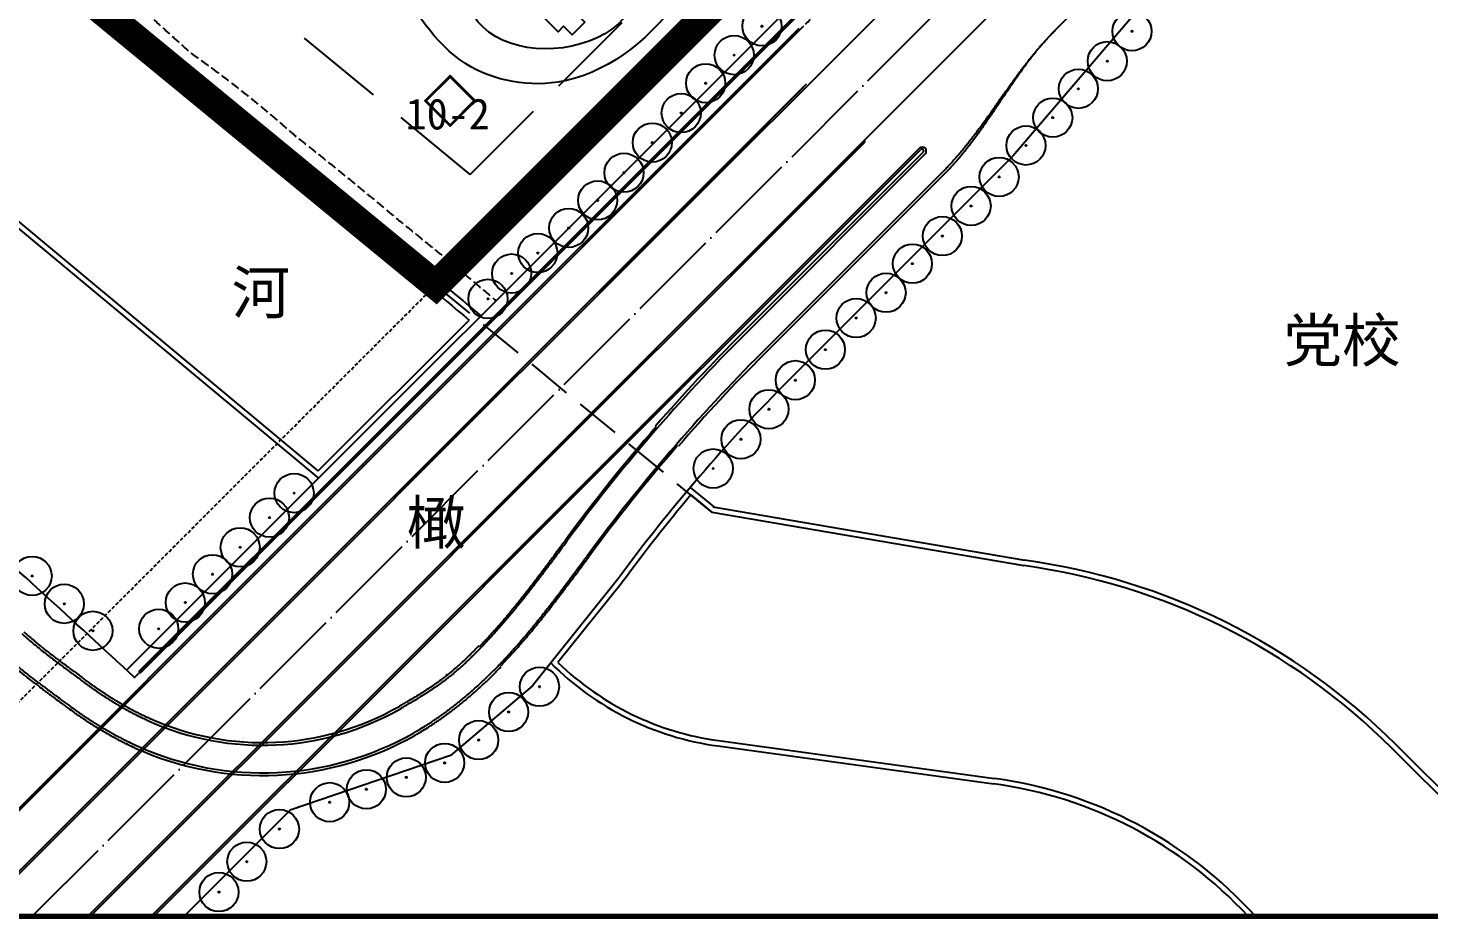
# Model space of a CAD drawing. Extents: x 38883873 to 41204444, y -39183004 to -36939090.
# Drawn here: x 39634625 to 40025792, y -38938004 to -38689187 of the extents above; entities that cross this region are included whole.
import ezdxf
from ezdxf.enums import TextEntityAlignment as Align

# ---------------------------------------------------------------- set-up
doc = ezdxf.new("R2010")
doc.units = 0
doc.header["$LTSCALE"] = 1000
doc.header["$MEASUREMENT"] = 0
for name, pattern in [('CENT', [15, 13, -1, 0, -1]), ('DASH', [0.35, 0.25, -0.1]), ('DASHEDX2', [1.5, 1, -0.5])]:
    doc.linetypes.add(name, pattern=pattern)
for name, color, linetype in [('00禁止开口段', 30, 'CONTINUOUS'), ('A-FACE', 4, 'CONTINUOUS'), ('LH', 104, 'CONTINUOUS'), ('PUB_TEXT', 4, 'CONTINUOUS'), ('PUB_TITLE', 7, 'CONTINUOUS'), ('ROAD-GREENLINE', 3, 'DASHEDX2'), ('TEXT', 7, 'CONTINUOUS'), ('TREE1', 62, 'CONTINUOUS'), ('W', 5, 'CONTINUOUS'), ('人行道', 251, 'CONTINUOUS'), ('现状河道', 151, 'CONTINUOUS'), ('立交', 251, 'CONTINUOUS'), ('立面1', 131, 'CONTINUOUS'), ('立面2', 252, 'CONTINUOUS'), ('等高线', 250, 'DASH'), ('范围', 7, 'CONTINUOUS'), ('道路中心线', 5, 'CENT')]:
    doc.layers.add(name, color=color, linetype=linetype)
doc.styles.add('-黑体', font='SIMHEI.TTF')
doc.styles.add('HRHZ', font='SIMHEI.TTF')

# ---------------------------------------------------------------- blocks, each defined once
blk = doc.blocks.new('sdihi')
at = {"layer": '现状河道', "linetype": 'DASH', "ltscale": 50}
blk.add_lwpolyline([(42110551, -39232996), (41915160, -39072336, -0.3704711), (41908653, -39035113), (42216721, -38517121), (42276586, -38418515, 0.0701513), (42287603, -38392857), (42347712, -38171793), (42390437, -38008618), (42500784, -37614872)], format="xyb", dxfattribs=at)
blk = doc.blocks.new('7')
at = {"layer": 'TREE1', "linetype": 'ByBlock'}
blk.add_circle((0, 0), 3.64, dxfattribs=at)
at = {"layer": 'TREE1', "linetype": 'Continuous', "ltscale": 10}
blk.add_circle((0, 0), 0.121, dxfattribs=at)

msp = doc.modelspace()

# ---------------------------------------------------------------- linework, layer by layer
at = {"layer": '00禁止开口段', "const_width": 1000}
msp.add_lwpolyline([(39665726, -38869152), (39959238, -38575640)], dxfattribs=at)
at = {"layer": 'A-FACE', "linetype": 'Continuous'}
for p, q in [((39664258, -38870620), (39949363, -38585515)), ((39847108, -38787472), (39909608, -38724972)), ((39678235, -38937254), (39707853, -38907636))]:
    msp.add_line(p, q, dxfattribs=at)
at = {"layer": 'A-FACE', "linetype": 'Continuous', "ltscale": 10}
for p, q in [((39988086, -38633060), (39909608, -38724972)), ((39799326, -38843093), (39775455, -38872879)), ((39775455, -38872879), (39752601, -38892340)), ((39752601, -38892340), (39707853, -38907636)), ((39707853, -38907636), (39678235, -38937254))]:
    msp.add_line(p, q, dxfattribs=at)
at = {"layer": 'A-FACE', "linetype": 'Continuous'}
for centre, radius, start, end in [((40190055, -39130419), 485000, 135, 143.67073), ((37055956, -41681627), 3834823, 47.142044, 48.179395)]:
    msp.add_arc(centre, radius, start, end, dxfattribs=at)
at = {"layer": 'PUB_TITLE', "linetype": 'Continuous', "const_width": 1500}
msp.add_lwpolyline([(39010623, -38937254), (40242123, -38937254), (40242123, -37206254), (39010623, -37206254)], close=True, dxfattribs=at)
at = {"layer": 'ROAD-GREENLINE'}
msp.add_line((39572169, -38937254), (40126449, -38382974), dxfattribs=at)
at = {"layer": 'W'}
for p, q in [((39715673, -38812842), (39757778, -38770736)), ((39819721, -38819573), (39825564, -38824378)), ((39825564, -38824378), (39912666, -38839315)), ((39800497, -38844031), (39782589, -38866376)), ((39827403, -38888189), (39904518, -38898759)), ((40062423, -38937254), (40015451, -38890319)), ((39977311, -38937254), (40062423, -38937254))]:
    msp.add_line(p, q, dxfattribs=at)
at = {"layer": 'W', "flags": 128}
for points in [[(39715673, -38812842), (39595182, -38712626), (39574412, -38714839, -0.1744533), (39557242, -38725698), (39531102, -38726066), (39513390, -38725530), (39463475, -38722848), (39399554, -38705665), (39355283, -38687971), (39319867, -38639314), (39299938, -38607899), (39285042, -38588138, 0.0324213), (39259079, -38564286), (39245679, -38552151), (39220680, -38532942), (39184195, -38475696, -0.3130181), (39159628, -38311182, 0.3213973), (39155836, -38288188), (39147088, -38279441)], [(39589734, -38400700, 0.0241201), (39581925, -38406706, 0.0215549), (39568161, -38418622, 0.0836386), (39555073, -38439920, 0.2409596), (39551874, -38466028, -0.2371607), (39540813, -38504052, 0.101445), (39528238, -38517049, 0.032981), (39522509, -38539020, 0.1821492), (39531570, -38567363, 0.0181621), (39563665, -38599784, -0.0169029), (39597511, -38632685, 0.024055), (39639613, -38671481, 0.0034325), (39674267, -38703062, -0.0297192), (39703278, -38726060, -0.0081137), (39731919, -38749420, -0.0063011), (39757778, -38770736)], [(39574898, -38417597, 0.0007729), (39570848, -38421102, 0.1124966), (39557758, -38441310, 0.2470507), (39554775, -38465223, -0.2405855), (39542774, -38506347, 0.1011913), (39530967, -38518352, 0.032115), (39525496, -38539377, 0.1800791), (39533855, -38565414, 0.0181068), (39565701, -38597581, -0.0168873), (39599661, -38630593, 0.0240785), (39641595, -38669227, 0.0034247), (39676137, -38700709, -0.0295002), (39705209, -38723762, -0.0080857), (39733826, -38747103, -0.0066239), (39761055, -38769580)]]:
    msp.add_lwpolyline(points, format="xyb", dxfattribs=at)
at = {"layer": 'W'}
for centre, radius, start, end in [((40190055, -39130419), 483500, 139.99107, 143.67073), ((39888222, -39017647), 180000, 45.0223, 82.19509), ((39838267, -38808930), 80000, 225.89536, 262.19509), ((39888222, -39017647), 120000, 42.06289, 82.19509)]:
    msp.add_arc(centre, radius, start, end, dxfattribs=at)
at = {"layer": '人行道'}
for p, q in [((39662137, -38868499), (39954251, -38576385)), ((39819515, -38817462), (39826517, -38823220)), ((39825818, -38822900), (39912919, -38837836)), ((39827199, -38889675), (39904314, -38900245)), ((40063483, -38936193), (40016512, -38889258))]:
    msp.add_line(p, q, dxfattribs=at)
at = {"layer": '人行道', "flags": 128}
msp.add_lwpolyline([(39715872, -38814958), (39594711, -38714185), (39575195, -38716264, -0.1704676), (39557415, -38727196), (39531090, -38727566), (39513327, -38727028), (39463238, -38724337), (39399079, -38707090), (39354325, -38689203), (39318626, -38640158), (39298703, -38608753), (39283897, -38589112, 0.0323801), (39258104, -38565427), (39244717, -38553304), (39219557, -38533971), (39183005, -38476621, -0.3127547), (39158283, -38310518, 0.3213973), (39154775, -38289249), (39146028, -38280501)], format="xyb", dxfattribs=at)
at = {"layer": '人行道', "color": 250, "linetype": 'DASH', "ltscale": 10, "flags": 128}
msp.add_lwpolyline([(39577309, -38423443, 0.0004587), (39574914, -38425518, 0.1158676), (39563121, -38444133, 0.2633778), (39560560, -38463544, -0.2469897), (39546644, -38510982, 0.1003011), (39536417, -38520991, 0.0302047), (39531473, -38540072, 0.1750799), (39538431, -38561527, 0.0179893), (39569773, -38593174, -0.0168563), (39603960, -38626407, 0.0241261), (39645557, -38664719, 0.0034091), (39679880, -38696006, -0.0290714), (39709070, -38719166, -0.0080303), (39737639, -38742470, -0.0067028), (39765312, -38765323, -0.0062813)], format="xyb", dxfattribs=at)
at = {"layer": '人行道'}
for centre, radius, start, end in [((39888222, -39017647), 181500, 45.0223, 82.19509), ((39838267, -38808930), 81500, 224.93492, 262.19509), ((39888222, -39017647), 118500, 42.72079, 82.19509)]:
    msp.add_arc(centre, radius, start, end, dxfattribs=at)
at = {"layer": '立交'}
for p, q in [((39736978, -38820528), (39967135, -38590370)), ((39736978, -38820528), (39967135, -38590370)), ((39752535, -38836083), (39982691, -38605927)), ((39752535, -38836083), (39982691, -38605927)), ((39921351, -38689894), (39994007, -38617239)), ((39728133, -38810988), (39849933, -38689187)), ((39728487, -38811341), (39850287, -38689541)), ((39736624, -38820174), (39851980, -38704818)), ((39736624, -38820174), (39851134, -38705664)), ((39752889, -38836436), (39868244, -38721082)), ((39752889, -38836436), (39867398, -38721928)), ((39761374, -38844922), (39883521, -38722775)), ((39761728, -38845275), (39883875, -38723129)), ((39834027, -38774391), (39884582, -38723836)), ((39834557, -38774921), (39885112, -38724366)), ((39839507, -38779871), (39890062, -38729316)), ((39840037, -38780401), (39890592, -38729846)), ((39710455, -38828666), (39728133, -38810988)), ((39710809, -38829019), (39728487, -38811341)), ((39727785, -38811336), (39728133, -38810988)), ((39728139, -38811689), (39728487, -38811341)), ((39719294, -38837504), (39736972, -38819827)), ((39719294, -38837504), (39736972, -38819827)), ((39719294, -38837504), (39736972, -38819827)), ((39719294, -38837504), (39736972, -38819827)), ((39719648, -38837858), (39737326, -38820180)), ((39719648, -38837858), (39737326, -38820180)), ((39719648, -38837858), (39737326, -38820180)), ((39719648, -38837858), (39737326, -38820180)), ((39736622, -38820177), (39736972, -38819827)), ((39736622, -38820177), (39736972, -38819827)), ((39736624, -38820174), (39736972, -38819827)), ((39736624, -38820174), (39736972, -38819827)), ((39736624, -38820174), (39736972, -38819827)), ((39736624, -38820174), (39736972, -38819827)), ((39736624, -38820174), (39736972, -38819827)), ((39736624, -38820174), (39736972, -38819827)), ((39736975, -38820530), (39737326, -38820180)), ((39736975, -38820530), (39737326, -38820180)), ((39736978, -38820528), (39737326, -38820180)), ((39736978, -38820528), (39737326, -38820180)), ((39736978, -38820528), (39737326, -38820180)), ((39736978, -38820528), (39737326, -38820180)), ((39736978, -38820528), (39737326, -38820180)), ((39736978, -38820528), (39737326, -38820180)), ((39606011, -38933817), (39710809, -38829019)), ((39606244, -38932877), (39710455, -38828666)), ((39619545, -38937254), (39719294, -38837504)), ((39619545, -38937254), (39719294, -38837504)), ((39619545, -38937254), (39719294, -38837504)), ((39619545, -38937254), (39719294, -38837504)), ((39620252, -38937254), (39719648, -38837858)), ((39620252, -38937254), (39719648, -38837858)), ((39620252, -38937254), (39719648, -38837858)), ((39620252, -38937254), (39719648, -38837858)), ((39735204, -38853414), (39752882, -38835737)), ((39735204, -38853414), (39752882, -38835737)), ((39735204, -38853414), (39752882, -38835737)), ((39735204, -38853414), (39752882, -38835737)), ((39735558, -38853768), (39753235, -38836090)), ((39735558, -38853768), (39753235, -38836090)), ((39735558, -38853768), (39753235, -38836090)), ((39735558, -38853768), (39753235, -38836090)), ((39752534, -38836084), (39752882, -38835737)), ((39752534, -38836084), (39752882, -38835737)), ((39752535, -38836083), (39752882, -38835737)), ((39752535, -38836083), (39752882, -38835737)), ((39752535, -38836083), (39752882, -38835737)), ((39752535, -38836083), (39752882, -38835737)), ((39752535, -38836083), (39752882, -38835737)), ((39752535, -38836083), (39752882, -38835737)), ((39752888, -38836438), (39753235, -38836090)), ((39752888, -38836438), (39753235, -38836090)), ((39752889, -38836436), (39753235, -38836090)), ((39752889, -38836436), (39753235, -38836090)), ((39752889, -38836436), (39753235, -38836090)), ((39752889, -38836436), (39753235, -38836090)), ((39752889, -38836436), (39753235, -38836090)), ((39752889, -38836436), (39753235, -38836090)), ((39744043, -38862253), (39761721, -38844575)), ((39744397, -38862607), (39762074, -38844929)), ((39651365, -38937254), (39735204, -38853414)), ((39651365, -38937254), (39735204, -38853414)), ((39651365, -38937254), (39735204, -38853414)), ((39651365, -38937254), (39735204, -38853414)), ((39652072, -38937254), (39735558, -38853768)), ((39652072, -38937254), (39735558, -38853768)), ((39652072, -38937254), (39735558, -38853768)), ((39652072, -38937254), (39735558, -38853768)), ((39669042, -38937254), (39744043, -38862253)), ((39669749, -38937254), (39744397, -38862607))]:
    msp.add_line(p, q, dxfattribs=at)
at = {"layer": '立交', "flags": 128}
for points in [[(39883167, -38657355, 0.0000011), (39884580, -38655952, 0.0005509)], [(39851703, -38688128, -0.0000011), (39853116, -38686724, -0.0002756)], [(39850287, -38689541, -0.000276), (39851230, -38688599, -0.0005509)], [(39890062, -38729316, 0.0031706), (39890991, -38728373, 0.0062), (39891457, -38727882, 0.0001434), (39892758, -38726477, 0.0031706), (39892817, -38726413, 0.0026104), (39893517, -38725628, 0.0028884), (39894143, -38724911, 0.002328), (39894832, -38724106, 0.0026055), (39895440, -38723380, 0.0020467), (39896119, -38722554, 0.0023232), (39896710, -38721822, 0.0017672), (39897382, -38720976, 0.0020424), (39897957, -38720240, 0.0014899), (39898625, -38719374, 0.0017636), (39899184, -38718638, 0.001215), (39899851, -38717749, 0.0014872), (39900393, -38717019, 0.0009423), (39901068, -38716101, 0.001213), (39901588, -38715386, 0.0006715), (39902281, -38714428, 0.0009411), (39902773, -38713742, 0.0004023), (39903509, -38712710, 0.0006709), (39903950, -38712090, 0.000134), (39904653, -38711096, 0.0002011), (39905122, -38710434, 0.000134), (39905707, -38709605, -0.000134), (39906292, -38708776, -0.0002011), (39906760, -38708113, -0.000134), (39907464, -38707119, -0.0006709), (39907904, -38706500, -0.0004023), (39908641, -38705468, -0.0009411), (39909132, -38704782, -0.0006715), (39909825, -38703824, -0.001213), (39910346, -38703108, -0.0009423), (39911020, -38702191, -0.0014872), (39911562, -38701461, -0.001215), (39912230, -38700572, -0.0017636), (39912789, -38699836, -0.0014899), (39913456, -38698970, -0.0020424), (39914032, -38698234, -0.0017672), (39914703, -38697388, -0.0023232), (39915295, -38696656, -0.0020467), (39915974, -38695830, -0.0026055), (39916582, -38695104, -0.002328), (39917270, -38694299, -0.0028884), (39917896, -38693582, -0.0026104), (39918597, -38692797, -0.0031706), (39918655, -38692733, -0.0001434), (39919956, -38691328, -0.0062), (39920422, -38690837, -0.0031706), (39921351, -38689894)], [(39890592, -38729846, 0.0035831), (39891520, -38728904, 0.0069868), (39891985, -38728410, 0.0001826), (39893272, -38727006, 0.0035831), (39893337, -38726934, 0.0029473), (39894033, -38726143, 0.0032622), (39894652, -38725421, 0.002626), (39895334, -38724607, 0.0029402), (39895934, -38723874, 0.0023064), (39896603, -38723038, 0.0026192), (39897185, -38722297, 0.0019894), (39897846, -38721440, 0.0023003), (39898410, -38720693, 0.0016757), (39899065, -38719814, 0.0019843), (39899613, -38719067, 0.0013653), (39900266, -38718163, 0.0016717), (39900795, -38717421, 0.001058), (39901454, -38716488, 0.0013624), (39901962, -38715760, 0.0007535), (39902637, -38714784, 0.0010562), (39903117, -38714086, 0.0004512), (39903834, -38713034, 0.0007526), (39904262, -38712403, 0.0001502), (39904947, -38711390, 0.0002255), (39905403, -38710715, 0.0001502), (39905972, -38709870, -0.0001502), (39906541, -38709025, -0.0002255), (39906997, -38708350, -0.0001502), (39907682, -38707337, -0.0007526), (39908110, -38706706, -0.0004512), (39908827, -38705654, -0.0010562), (39909306, -38704956, -0.0007535), (39909982, -38703980, -0.0013624), (39910490, -38703253, -0.001058), (39911148, -38702319, -0.0016717), (39911678, -38701577, -0.0013653), (39912331, -38700673, -0.0019843), (39912879, -38699926, -0.0016757), (39913533, -38699047, -0.0023003), (39914098, -38698301, -0.0019894), (39914758, -38697443, -0.0026192), (39915341, -38696702, -0.0023064), (39916010, -38695867, -0.0029402), (39916610, -38695133, -0.002626), (39917291, -38694320, -0.0032622), (39917911, -38693597, -0.0029473), (39918607, -38692806, -0.0035831), (39918672, -38692734, -0.0001826), (39919959, -38691330, -0.0069868), (39920424, -38690837, -0.0035831), (39921351, -38689894)], [(39760735, -38861869, 0.0011271), (39761145, -38861444, 0.0016339), (39761839, -38860716, 0.0017248), (39762491, -38860024, 0.0015434), (39763177, -38859285, 0.0016341), (39763819, -38858585, 0.0014524), (39764498, -38857835, 0.0015432), (39765132, -38857128, 0.0013617), (39765804, -38856368, 0.0014526), (39766429, -38855654, 0.0012708), (39767094, -38854884, 0.0013613), (39767711, -38854164, 0.00118), (39768371, -38853384, 0.001271), (39768980, -38852659, 0.0010896), (39769635, -38851870, 0.0011803), (39770235, -38851141, 0.0009984), (39770887, -38850342, 0.0010891), (39771479, -38849609, 0.0009077), (39772128, -38848801, 0.0009986), (39772713, -38848067, 0.0008172), (39773359, -38847249, 0.0009078), (39773936, -38846513, 0.0007262), (39774581, -38845685, 0.0008171), (39775151, -38844949, 0.0006354), (39775797, -38844111, 0.000726), (39776358, -38843377, 0.0005446), (39777006, -38842526, 0.0006355), (39777559, -38841797, 0.0004541), (39778212, -38840931, 0.0005448), (39778754, -38840209, 0.000363), (39779417, -38839323, 0.0004537), (39779944, -38838616, 0.0002723), (39780624, -38837701, 0.0003632), (39781132, -38837017, 0.0001817), (39781844, -38836054, 0.0002724), (39782317, -38835413, 0.0000897), (39782320, -38835409, 0.0000003), (39783503, -38833804, 0.0001812), (39783897, -38833269, 0.0000907), (39784686, -38832196, 0.0000907)], [(39761094, -38862217, 0.0011271), (39761505, -38861790, 0.0016339), (39762202, -38861060, 0.0017248), (39762856, -38860365, 0.0015434), (39763544, -38859624, 0.0016341), (39764189, -38858922, 0.0014524), (39764870, -38858170, 0.0015432), (39765505, -38857460, 0.0013617), (39766179, -38856698, 0.0014526), (39766806, -38855982, 0.0012708), (39767473, -38855210, 0.0013613), (39768092, -38854488, 0.00118), (39768754, -38853706, 0.001271), (39769363, -38852979, 0.0010896), (39770020, -38852189, 0.0011803), (39770622, -38851457, 0.0009984), (39771275, -38850657, 0.0010891), (39771869, -38849923, 0.0009077), (39772518, -38849114, 0.0009986), (39773105, -38848377, 0.0008172), (39773752, -38847558, 0.0009078), (39774330, -38846821, 0.0007262), (39774976, -38845992, 0.0008171), (39775547, -38845255, 0.0006354), (39776193, -38844415, 0.000726), (39776756, -38843680, 0.0005446), (39777404, -38842828, 0.0006355), (39777958, -38842098, 0.0004541), (39778611, -38841231, 0.0005448), (39779154, -38840509, 0.000363), (39779817, -38839623, 0.0004537), (39780346, -38838914, 0.0002723), (39781026, -38837999, 0.0003632), (39781534, -38837314, 0.0001817), (39782246, -38836351, 0.0002724), (39782720, -38835710, 0.0000897), (39782723, -38835706, 0.0000003), (39783905, -38834101, 0.0001812), (39784300, -38833565, 0.0000907), (39785089, -38832492, 0.0000907)], [(39742245, -38886065, 0.0029956), (39743436, -38885379, 0.0058553), (39744101, -38884979, 0.000136), (39745732, -38883973, 0.0029956), (39745848, -38883900, 0.0028141), (39746744, -38883326, 0.0029049), (39747607, -38882758, 0.0027233), (39748488, -38882164, 0.0028141), (39749337, -38881578, 0.0026325), (39750204, -38880965, 0.0027233), (39751038, -38880362, 0.0025418), (39751891, -38879731, 0.0026325), (39752711, -38879112, 0.002451), (39753550, -38878465, 0.0025418), (39754355, -38877831, 0.0023602), (39755181, -38877168, 0.002451), (39755972, -38876519, 0.0022695), (39756784, -38875841, 0.0023603), (39757561, -38875180, 0.0021786), (39758360, -38874487, 0.0022693), (39759124, -38873813, 0.0020878), (39759910, -38873107, 0.0021787), (39760660, -38872422, 0.0019972), (39761434, -38871703, 0.0020879), (39762170, -38871007, 0.0019063), (39762932, -38870276, 0.0019971), (39763656, -38869571, 0.0018156), (39764406, -38868829, 0.0019064), (39765117, -38868114, 0.0017247), (39765856, -38867361, 0.0018153), (39766555, -38866639, 0.0016339), (39767283, -38865875, 0.0017248), (39767970, -38865146, 0.0015434), (39768688, -38864373, 0.0016341), (39769363, -38863636, 0.0014524), (39770071, -38862854, 0.0015432), (39770735, -38862112, 0.0013617), (39771435, -38861322, 0.0014526), (39772088, -38860575, 0.0012708), (39772779, -38859776, 0.0013613), (39773422, -38859025, 0.00118), (39774105, -38858219, 0.001271), (39774738, -38857464, 0.0010896), (39775414, -38856650, 0.0011803), (39776037, -38855893, 0.0009984), (39776708, -38855072, 0.0010891), (39777321, -38854314, 0.0009077), (39777986, -38853484, 0.0009986), (39778590, -38852726, 0.0008172), (39779251, -38851889, 0.0009078), (39779845, -38851132, 0.0007262), (39780504, -38850287, 0.0008171), (39781089, -38849532, 0.0006354), (39781746, -38848678, 0.000726), (39782321, -38847927, 0.0005446), (39782979, -38847063, 0.0006355), (39783542, -38846318, 0.0004541), (39784204, -38845441, 0.0005448), (39784756, -38844707, 0.000363), (39785425, -38843812, 0.0004537), (39785961, -38843094, 0.0002723), (39786646, -38842173, 0.0003632), (39787160, -38841479, 0.0001817), (39787875, -38840512, 0.0002724), (39788353, -38839865, 0.0000899), (39788358, -38839859, 0.0000003), (39789541, -38838254, 0.0001811), (39789938, -38837714, 0.0000907), (39790729, -38836639, 0.0000907)], [(39766481, -38867435, 0.0011262), (39766915, -38866985, 0.0016339), (39767646, -38866219, 0.0017248), (39768335, -38865487, 0.0015434), (39769055, -38864712, 0.0016341), (39769733, -38863973, 0.0014524), (39770443, -38863189, 0.0015432), (39771109, -38862445, 0.0013617), (39771810, -38861652, 0.0014526), (39772465, -38860903, 0.0012708), (39773158, -38860102, 0.0013613), (39773803, -38859349, 0.00118), (39774488, -38858541, 0.001271), (39775122, -38857785, 0.0010896), (39775800, -38856969, 0.0011803), (39776424, -38856210, 0.0009984), (39777096, -38855387, 0.0010891), (39777710, -38854627, 0.0009077), (39778377, -38853797, 0.0009986), (39778982, -38853037, 0.0008172), (39779644, -38852199, 0.0009078), (39780239, -38851440, 0.0007262), (39780899, -38850594, 0.0008171), (39781484, -38849837, 0.0006354), (39782142, -38848982, 0.000726), (39782718, -38848230, 0.0005446), (39783377, -38847365, 0.0006355), (39783941, -38846620, 0.0004541), (39784603, -38845742, 0.0005448), (39785156, -38845007, 0.000363), (39785825, -38844112, 0.0004537), (39786362, -38843392, 0.0002723), (39787047, -38842471, 0.0003632), (39787562, -38841777, 0.0001817), (39788277, -38840809, 0.0002724), (39788756, -38840162, 0.0000899), (39788760, -38840156, 0.0000003), (39789943, -38838551, 0.0001812), (39790341, -38838010, 0.0000907), (39791132, -38836935, 0.0000907)], [(39632939, -38858367, 0.0025262), (39633922, -38859244, 0.0049626), (39634429, -38859684, 0.0000869), (39635893, -38860926, 0.0025265), (39635944, -38860969, 0.0018555), (39636773, -38861653, 0.0021928), (39637479, -38862226, 0.0015198), (39638330, -38862907, 0.0018585), (39639030, -38863458, 0.0011825), (39639909, -38864143, 0.0015231), (39640594, -38864670, 0.0008427), (39641512, -38865370, 0.001186), (39642166, -38865865, 0.0004995), (39643157, -38866609, 0.0008463), (39643743, -38867046, 0.0001521), (39644671, -38867736, 0.0002172), (39645321, -38868218, 0.0001729), (39646109, -38868802, -0.0002321), (39646897, -38869386, -0.0002824), (39646910, -38869396, -0.0000024), (39648467, -38870554, -0.0007384), (39648663, -38870700, -0.0002467), (39649249, -38871139)], [(39633442, -38857810, 0.0025308), (39634424, -38858687, 0.0049706), (39634930, -38859125, 0.0000872), (39636391, -38860365, 0.0025313), (39636441, -38860408, 0.0018597), (39637268, -38861090, 0.002198), (39637973, -38861662, 0.0015234), (39638822, -38862341, 0.0018635), (39639520, -38862891, 0.0011851), (39640397, -38863573, 0.0015275), (39641080, -38864099, 0.0008438), (39641995, -38864796, 0.0011892), (39642647, -38865289, 0.0004984), (39643636, -38866031, 0.0008479), (39644218, -38866466, 0.0001484), (39645138, -38867149, 0.0002096), (39645790, -38867633, 0.0001731), (39646574, -38868214, -0.0002326), (39647358, -38868795, -0.0002962), (39647371, -38868805, -0.0000025), (39648921, -38869957, -0.0007535), (39649116, -38870102, -0.0002517), (39649699, -38870539)], [(39755276, -38866844, 0.0004102), (39755408, -38866723, 0.0019972), (39756136, -38866047, 0.0020879), (39756826, -38865395, 0.0019063), (39757545, -38864705, 0.0019971), (39758224, -38864043, 0.0018156), (39758934, -38863340, 0.0019064), (39759603, -38862668, 0.0017247), (39760305, -38861953, 0.0006882), (39760555, -38861695, 0.0016339)], [(39755784, -38867397, 0.0004105), (39755916, -38867275, 0.0019972), (39756649, -38866594, 0.0020879), (39757343, -38865938, 0.0019063), (39758066, -38865244, 0.0019971), (39758750, -38864578, 0.0018156), (39759464, -38863871, 0.0019064), (39760137, -38863195, 0.0017247), (39760842, -38862476, 0.0006882), (39761094, -38862217, 0.0016339)], [(39627274, -38864636, 0.0024754), (39628275, -38865530, 0.004874), (39628790, -38865976, 0.0000837), (39630286, -38867248, 0.0024734), (39630337, -38867290, 0.0018097), (39631186, -38867993, 0.0021367), (39631910, -38868581, 0.0014805), (39632785, -38869283, 0.0018047), (39633506, -38869853, 0.0011549), (39634411, -38870560, 0.0014769), (39635121, -38871108, 0.0008323), (39636066, -38871832, 0.0011526), (39636751, -38872352, 0.0005117), (39637766, -38873117, 0.0008305), (39638392, -38873586, 0.0001929), (39639409, -38874345, 0.0003105), (39640041, -38874816, 0.0001507), (39640868, -38875431, -0.0001981), (39641695, -38876045, -0.000149), (39641708, -38876055, -0.0000011), (39643350, -38877279, -0.0005779), (39643558, -38877434, -0.0001932), (39644178, -38877898)], [(39627777, -38864079, 0.0024798), (39628776, -38864972, 0.0048817), (39629290, -38865418, 0.000084), (39630783, -38866687, 0.002478), (39630834, -38866729, 0.0018136), (39631682, -38867430, 0.0021416), (39632404, -38868017, 0.0014838), (39633277, -38868717, 0.0018093), (39633996, -38869285, 0.0011572), (39634899, -38869990, 0.0014809), (39635607, -38870537, 0.0008331), (39636550, -38871258, 0.0011553), (39637232, -38871776, 0.0005106), (39638244, -38872539, 0.0008318), (39638867, -38873006, 0.0001893), (39639876, -38873758, 0.0003016), (39640510, -38874231, 0.0001543), (39641333, -38874842, -0.0002032), (39642157, -38875454, -0.0001592), (39642169, -38875464, -0.0000012), (39643805, -38876682, -0.0005915), (39644011, -38876836, -0.0001977), (39644628, -38877298)], [(39738740, -38878333, 0.0009351), (39739830, -38877698, 0.0018525), (39740379, -38877374, 0.0000198), (39741981, -38876421, 0.0009357), (39742015, -38876400, 0.0017272), (39742726, -38875970, 0.0013308), (39743645, -38875407, 0.002116), (39744374, -38874952, 0.0017225), (39745265, -38874388, 0.0024995), (39746003, -38873911, 0.0021097), (39746872, -38873338, 0.0028781), (39747613, -38872840, 0.0024921), (39748463, -38872255, 0.0032531), (39749201, -38871733, 0.0028705), (39750031, -38871132, 0.0036255), (39750764, -38870587, 0.0032457), (39751573, -38869967, 0.0039967), (39752354, -38869351, 0.0042204), (39753083, -38868755, 0.0037657), (39753221, -38868639, 0.000387), (39754556, -38867494, 0.0060657), (39754746, -38867326, 0.0021523), (39755276, -38866844)], [(39739117, -38878982, 0.0009532), (39740218, -38878340, 0.0018881), (39740772, -38878013, 0.0000203), (39742388, -38877051, 0.0009537), (39742422, -38877030, 0.0017342), (39743141, -38876595, 0.0013434), (39744066, -38876027, 0.0021185), (39744802, -38875568, 0.0017301), (39745700, -38874999, 0.0024978), (39746445, -38874517, 0.0021128), (39747320, -38873940, 0.0028728), (39748067, -38873437, 0.0024913), (39748923, -38872847, 0.0032445), (39749667, -38872321, 0.0028661), (39750503, -38871715, 0.0036142), (39751240, -38871166, 0.0032382), (39752056, -38870541, 0.003983), (39752842, -38869920, 0.0042082), (39753576, -38869320, 0.003752), (39753715, -38869203, 0.0003846), (39755058, -38868051, 0.0060463), (39755250, -38867882, 0.0021447), (39755783, -38867397)], [(39742616, -38886717, 0.0029956), (39743814, -38886026, 0.0058553), (39744495, -38885617, 0.000136), (39746125, -38884612, 0.0029956), (39746250, -38884534, 0.0028141), (39747152, -38883955, 0.0029049), (39748023, -38883382, 0.0027233), (39748911, -38882783, 0.0028141), (39749766, -38882192, 0.0026325), (39750640, -38881575, 0.0027233), (39751481, -38880967, 0.0025418), (39752340, -38880332, 0.0026325), (39753166, -38879708, 0.002451), (39754011, -38879057, 0.0025418), (39754822, -38878418, 0.0023602), (39755653, -38877750, 0.002451), (39756450, -38877097, 0.0022695), (39757268, -38876415, 0.0023603), (39758050, -38875749, 0.0021786), (39758854, -38875052, 0.0022693), (39759623, -38874373, 0.0020878), (39760414, -38873663, 0.0021787), (39761168, -38872974, 0.0019972), (39761946, -38872251, 0.0020879), (39762688, -38871551, 0.0019063), (39763453, -38870816, 0.0019971), (39764181, -38870106, 0.0018156), (39764935, -38869360, 0.0019064), (39765650, -38868641, 0.0017247), (39766393, -38867885, 0.0006891), (39766660, -38867609, 0.0016339)], [(39751491, -38869791, 0.0000397), (39751540, -38869750, 0.0015689)], [(39649249, -38871139, 0.0002558), (39649357, -38871220, 0.0016595), (39650169, -38871823, 0.0018966), (39650929, -38872380, 0.0017781), (39651746, -38872969, 0.0020152), (39652515, -38873514, 0.0018967), (39653338, -38874089, 0.0021337), (39654115, -38874621, 0.0020152), (39654945, -38875181, 0.0022522), (39655730, -38875700, 0.0021337), (39656567, -38876243, 0.0023708), (39657362, -38876749, 0.0022522), (39658206, -38877275, 0.0024893), (39659009, -38877765, 0.0023707), (39659861, -38878273, 0.0026079), (39660673, -38878747, 0.0024895), (39661533, -38879237, 0.0027265), (39662354, -38879694, 0.0026079), (39663221, -38880164, 0.0028448), (39664052, -38880603, 0.0027264), (39664927, -38881052, 0.0029635), (39665897, -38881537, 0.0038118), (39666637, -38881895, 0.0021151), (39667276, -38882194, 0.0012182), (39668400, -38882711, 0.0000947), (39668452, -38882735, 0.0000947)], [(39649807, -38870620, 0.0016595), (39650615, -38871220, 0.0018966), (39651370, -38871773, 0.0017781), (39652183, -38872359, 0.0020152), (39652946, -38872901, 0.0018967), (39653765, -38873472, 0.0021337), (39654536, -38874001, 0.0020152), (39655361, -38874557, 0.0022522), (39656141, -38875073, 0.0021337), (39656973, -38875612, 0.0023708), (39657761, -38876114, 0.0022522), (39658600, -38876636, 0.0024893), (39659397, -38877123, 0.0023707), (39660242, -38877627, 0.0026079), (39661048, -38878097, 0.0024895), (39661901, -38878583, 0.0027265), (39662715, -38879036, 0.0026079), (39663575, -38879503, 0.0028448), (39664398, -38879938, 0.0027264), (39665266, -38880384, 0.0029635), (39666228, -38880864, 0.0038118), (39666958, -38881217, 0.0021151), (39667592, -38881514, 0.0012153), (39668709, -38882028, 0.0000898), (39668758, -38882050, 0.0000898)], [(39644178, -38877898, 0.001825), (39645280, -38878719, 0.003598), (39645843, -38879129, 0.0000561), (39647479, -38880303, 0.0018248), (39647530, -38880338, 0.0020664), (39648356, -38880917, 0.0019433), (39649239, -38881524, 0.0021851), (39650077, -38882091, 0.0020617), (39650971, -38882684, 0.0023036), (39651823, -38883238, 0.0021801), (39652728, -38883816, 0.0024224), (39653592, -38884357, 0.0022985), (39654509, -38884918, 0.002541), (39655386, -38885444, 0.0024168), (39656315, -38885988, 0.0026597), (39657206, -38886498, 0.0025354), (39658146, -38887023, 0.0027784), (39659051, -38887516, 0.0026537), (39660004, -38888021, 0.0028969), (39660971, -38888521, 0.0030804), (39661887, -38888980, 0.0027074), (39662002, -38889036, 0.0001738), (39663796, -38889898, 0.0046936), (39664138, -38890058, 0.0018723), (39665001, -38890448)], [(39644628, -38877298, 0.0018253), (39645724, -38878115, 0.003598), (39646284, -38878523, 0.0000561), (39647912, -38879690, 0.0018251), (39647962, -38879726, 0.002066), (39648783, -38880300, 0.0019437), (39649661, -38880904, 0.0021847), (39650495, -38881468, 0.002062), (39651383, -38882057, 0.0023032), (39652229, -38882608, 0.0021804), (39653128, -38883182, 0.002422), (39653987, -38883719, 0.0022989), (39654897, -38884277, 0.0025406), (39655769, -38884799, 0.0024173), (39656690, -38885339, 0.0026593), (39657575, -38885845, 0.0025359), (39658508, -38886366, 0.002778), (39659406, -38886855, 0.0026542), (39660351, -38887357, 0.0028964), (39661311, -38887853, 0.0030809), (39662220, -38888308, 0.0027069), (39662333, -38888364, 0.0001738), (39664113, -38889218, 0.0046937), (39664452, -38889376, 0.001872), (39665307, -38889763)], [(39738069, -38878719, 0.0018222), (39738740, -38878334, 0.0058553)], [(39738439, -38879371, 0.0018265), (39739117, -38878983, 0.0058553)]]:
    msp.add_lwpolyline(points, format="xyb", dxfattribs=at)
at = {"layer": '立交'}
for centre, radius, start, end in [((39868067, -38720905), 250, 315, 135), ((39884317, -38723571), 1125, 315, 135), ((39884228, -38723482), 500, 315, 135), ((40190055, -39130419), 502750, 135, 143.65857), ((40190055, -39130419), 503500, 135, 139.04796), ((40190055, -39130419), 495750, 135, 143.65857), ((40190055, -39130419), 495000, 135, 139.04796), ((40190055, -39130419), 503250, 139.04796, 143.65857), ((40190055, -39130419), 495250, 139.04796, 143.65857), ((39700125, -38811947), 77550, 245.89462, 299.60856), ((39700125, -38811947), 76800, 245.89462, 299.60856), ((39700125, -38811947), 86000, 245.89462, 299.60856), ((39700125, -38811947), 85250, 245.89462, 299.60856)]:
    msp.add_arc(centre, radius, start, end, dxfattribs=at)
at = {"layer": '立面1', "linetype": 'Continuous', "ltscale": 10}
for points in [[(39773724, -38681309), (39777020, -38678029), (39776385, -38677391), (39816683, -38637292), (39817318, -38637930), (39822209, -38633063), (39831097, -38641994), (39829608, -38643476), (39832006, -38645886), (39828391, -38649483), (39825993, -38647073), (39823441, -38649612), (39826615, -38652802), (39793441, -38685812), (39790267, -38682623), (39787715, -38685162), (39790113, -38687572), (39786545, -38691130), (39784143, -38688716), (39782611, -38690240), (39773724, -38681309)], [(39752458, -38702469), (39745387, -38709540), (39752458, -38716611), (39759529, -38709540), (39752458, -38702469)]]:
    msp.add_lwpolyline(points, dxfattribs=at)
at = {"layer": '立面2', "linetype": 'Continuous', "ltscale": 10}
msp.add_lwpolyline([(39752458, -38702894), (39745811, -38709540), (39752458, -38716187), (39759105, -38709540)], close=True, dxfattribs=at)
at = {"layer": '等高线', "linetype": 'Continuous', "ltscale": 10}
for points in [[(39648344, -38521787), (39630746, -38502606), (39614710, -38482033), (39597646, -38466582), (39587770, -38448114), (39587237, -38434261), (39581371, -38431064), (39572306, -38440388), (39568307, -38451311), (39569107, -38465697), (39569900, -38486252), (39564035, -38505167), (39557902, -38515823), (39562435, -38527544), (39592587, -38550042), (39616317, -38570821), (39645154, -38605294), (39664084, -38624742), (39694788, -38642690), (39734782, -38673059), (39755350, -38698176), (39782546, -38704304), (39815075, -38682725), (39834539, -38656618), (39850803, -38636371), (39840405, -38629178), (39818104, -38640033), (39802581, -38634696), (39787893, -38617018), (39774373, -38612015), (39751673, -38615017), (39726145, -38603307), (39709274, -38581731), (39682519, -38561704), (39654176, -38528665), (39648344, -38521787)], [(39659087, -38547539), (39655221, -38536396), (39640350, -38520944), (39625483, -38510068), (39611460, -38490119), (39592665, -38473637), (39584686, -38457178), (39585275, -38444576), (39581745, -38437993), (39576215, -38439286), (39571156, -38450924), (39576653, -38473848), (39573833, -38505791), (39570070, -38515253), (39579661, -38530097), (39608058, -38548136), (39644198, -38582778), (39671243, -38614528), (39711809, -38634456), (39747399, -38658935), (39763287, -38690348), (39799459, -38687983), (39812982, -38665353), (39832876, -38651831), (39842412, -38642421), (39837703, -38635951), (39825694, -38641950), (39803561, -38645714), (39784118, -38626634), (39772988, -38621825), (39742608, -38622727), (39717341, -38611307), (39702000, -38584558), (39683821, -38570277), (39664975, -38559350), (39659087, -38547539)]]:
    msp.add_spline(points, degree=3, dxfattribs=at)
at = {"layer": '范围', "color": 1, "linetype": 'DASH', "ltscale": 50}
for points, const_width in [([(39727275, -37603786), (39309838, -37602478), (39267254, -37697480), (39215453, -37815637), (39203656, -37841696, -0.0375387), (39200633, -37850208, 0.1308835), (39198294, -37865085), (39212418, -38000000), (39219106, -38069414), (39219411, -38084620, -0.195535), (39216767, -38101984), (39156180, -38203680), (39625395, -38659790), (39748451, -38760972), (39960509, -38548914), (40086169, -38423253), (40107609, -38401814, 0.1316525), (40102432, -38392848), (40050787, -38341202), (40018183, -38301527), (39930095, -38213439, -0.2363782)], 2000), ([(39222264, -37800102), (39294204, -37831641), (39414047, -37831641), (39414047, -37911020), (39414047, -37958979), (39590820, -37958979), (39590820, -38141407), (39632801, -38141407, -0.6227318), (39705645, -38289600), (39790842, -38375220), (39850386, -38315971), (39914079, -38379981), (39854535, -38439230), (39886063, -38470915), (39962096, -38547326), (39748451, -38760972), (39625395, -38659790), (39156180, -38203680), (39216767, -38101984, 0.195535), (39219411, -38084620), (39219106, -38069414), (39198294, -37865085, -0.1294591), (39200633, -37850208), (39203656, -37841696)], 8000)]:
    msp.add_lwpolyline(points, format="xyb", close=True, dxfattribs=dict(at, const_width=const_width))
at = {"layer": '范围', "color": 1, "linetype": 'DASH', "ltscale": 100}
msp.add_lwpolyline([(39758123, -38730086), (39949902, -38538307), (40075562, -38412647), (40088290, -38399919), (40039663, -38351291), (40007058, -38311616), (39909848, -38214406, -0.234658), (39710172, -37618732), (39335954, -37617560)], format="xyb", dxfattribs=at)
msp.add_lwpolyline([(39758123, -38730086), (39645412, -38637409), (39194079, -38198681)], dxfattribs=at)
at = {"layer": '范围', "linetype": 'Continuous', "const_width": 0.5}
msp.add_lwpolyline([(39816683, -38637292), (39817318, -38637930), (39822209, -38633063), (39831097, -38641994), (39829608, -38643476), (39832006, -38645886), (39828391, -38649483), (39825993, -38647073), (39823441, -38649612), (39826615, -38652802), (39793441, -38685812), (39790267, -38682623), (39787715, -38685162), (39790115, -38687570), (39786545, -38691130), (39784143, -38688716), (39782611, -38690240), (39773724, -38681309), (39777020, -38678029), (39776385, -38677391), (39816683, -38637292)], dxfattribs=at)
at = {"layer": '道路中心线', "ltscale": 2}
msp.add_line((39635808, -38937254), (40158269, -38414793), dxfattribs=at)

# ---------------------------------------------------------------- block references
at = {"layer": 'LH', "xscale": 1500.000000000704, "yscale": 1500, "zscale": 1500, "rotation": 90.28739875665877}
for p in [(39839545, -38688685), (39942867, -38690099), (39831801, -38696759), (39935963, -38698450), (39823833, -38704609), (39927904, -38706165), (39817005, -38712928), (39920752, -38714218), (39808927, -38721178), (39913260, -38721988), (39801029, -38729607), (39905777, -38730784), (39793669, -38737320), (39897949, -38738888), (39785591, -38745032), (39889930, -38747276), (39776962, -38752026), (39769658, -38757752), (39881558, -38754997), (39763028, -38764826), (39874217, -38763104), (39865845, -38770182), (39857270, -38779011), (39848874, -38787544), (39841492, -38795644), (39833675, -38804032), (39825934, -38812204), (39708927, -38819078), (39702044, -38825917), (39693859, -38834218), (39635782, -38842206), (39686145, -38841725), (39644740, -38849987), (39678531, -38849632), (39652744, -38857533), (39671119, -38856970), (39777434, -38873135), (39768816, -38880204), (39760455, -38888044), (39750944, -38894415), (39740246, -38898459), (39729115, -38901782), (39718851, -38905393), (39704828, -38912904), (39695720, -38922004), (39687922, -38930499)]:
    msp.add_blockref('7', p, dxfattribs=at)
at = {"layer": 'W'}
msp.add_blockref('sdihi', (-2284987, 408618), dxfattribs=at)

# ---------------------------------------------------------------- texts
at = {"layer": 'PUB_TEXT', "color": 2, "style": '-黑体'}
msp.add_text('10-2', height=8640, rotation=0.0523, dxfattribs=at).set_placement((39740059, -38717518))
at = {"layer": 'TEXT', "style": 'HRHZ'}
for s, p in [('河', (39691472, -38769004)), ('橄', (39740417, -38833285))]:
    msp.add_text(s, height=12000, dxfattribs=at).set_placement(p)
msp.add_text('党校', height=12000, dxfattribs=at).set_placement((40001532, -38776137), align=Align.MIDDLE)

doc.saveas('drawing.dxf')
